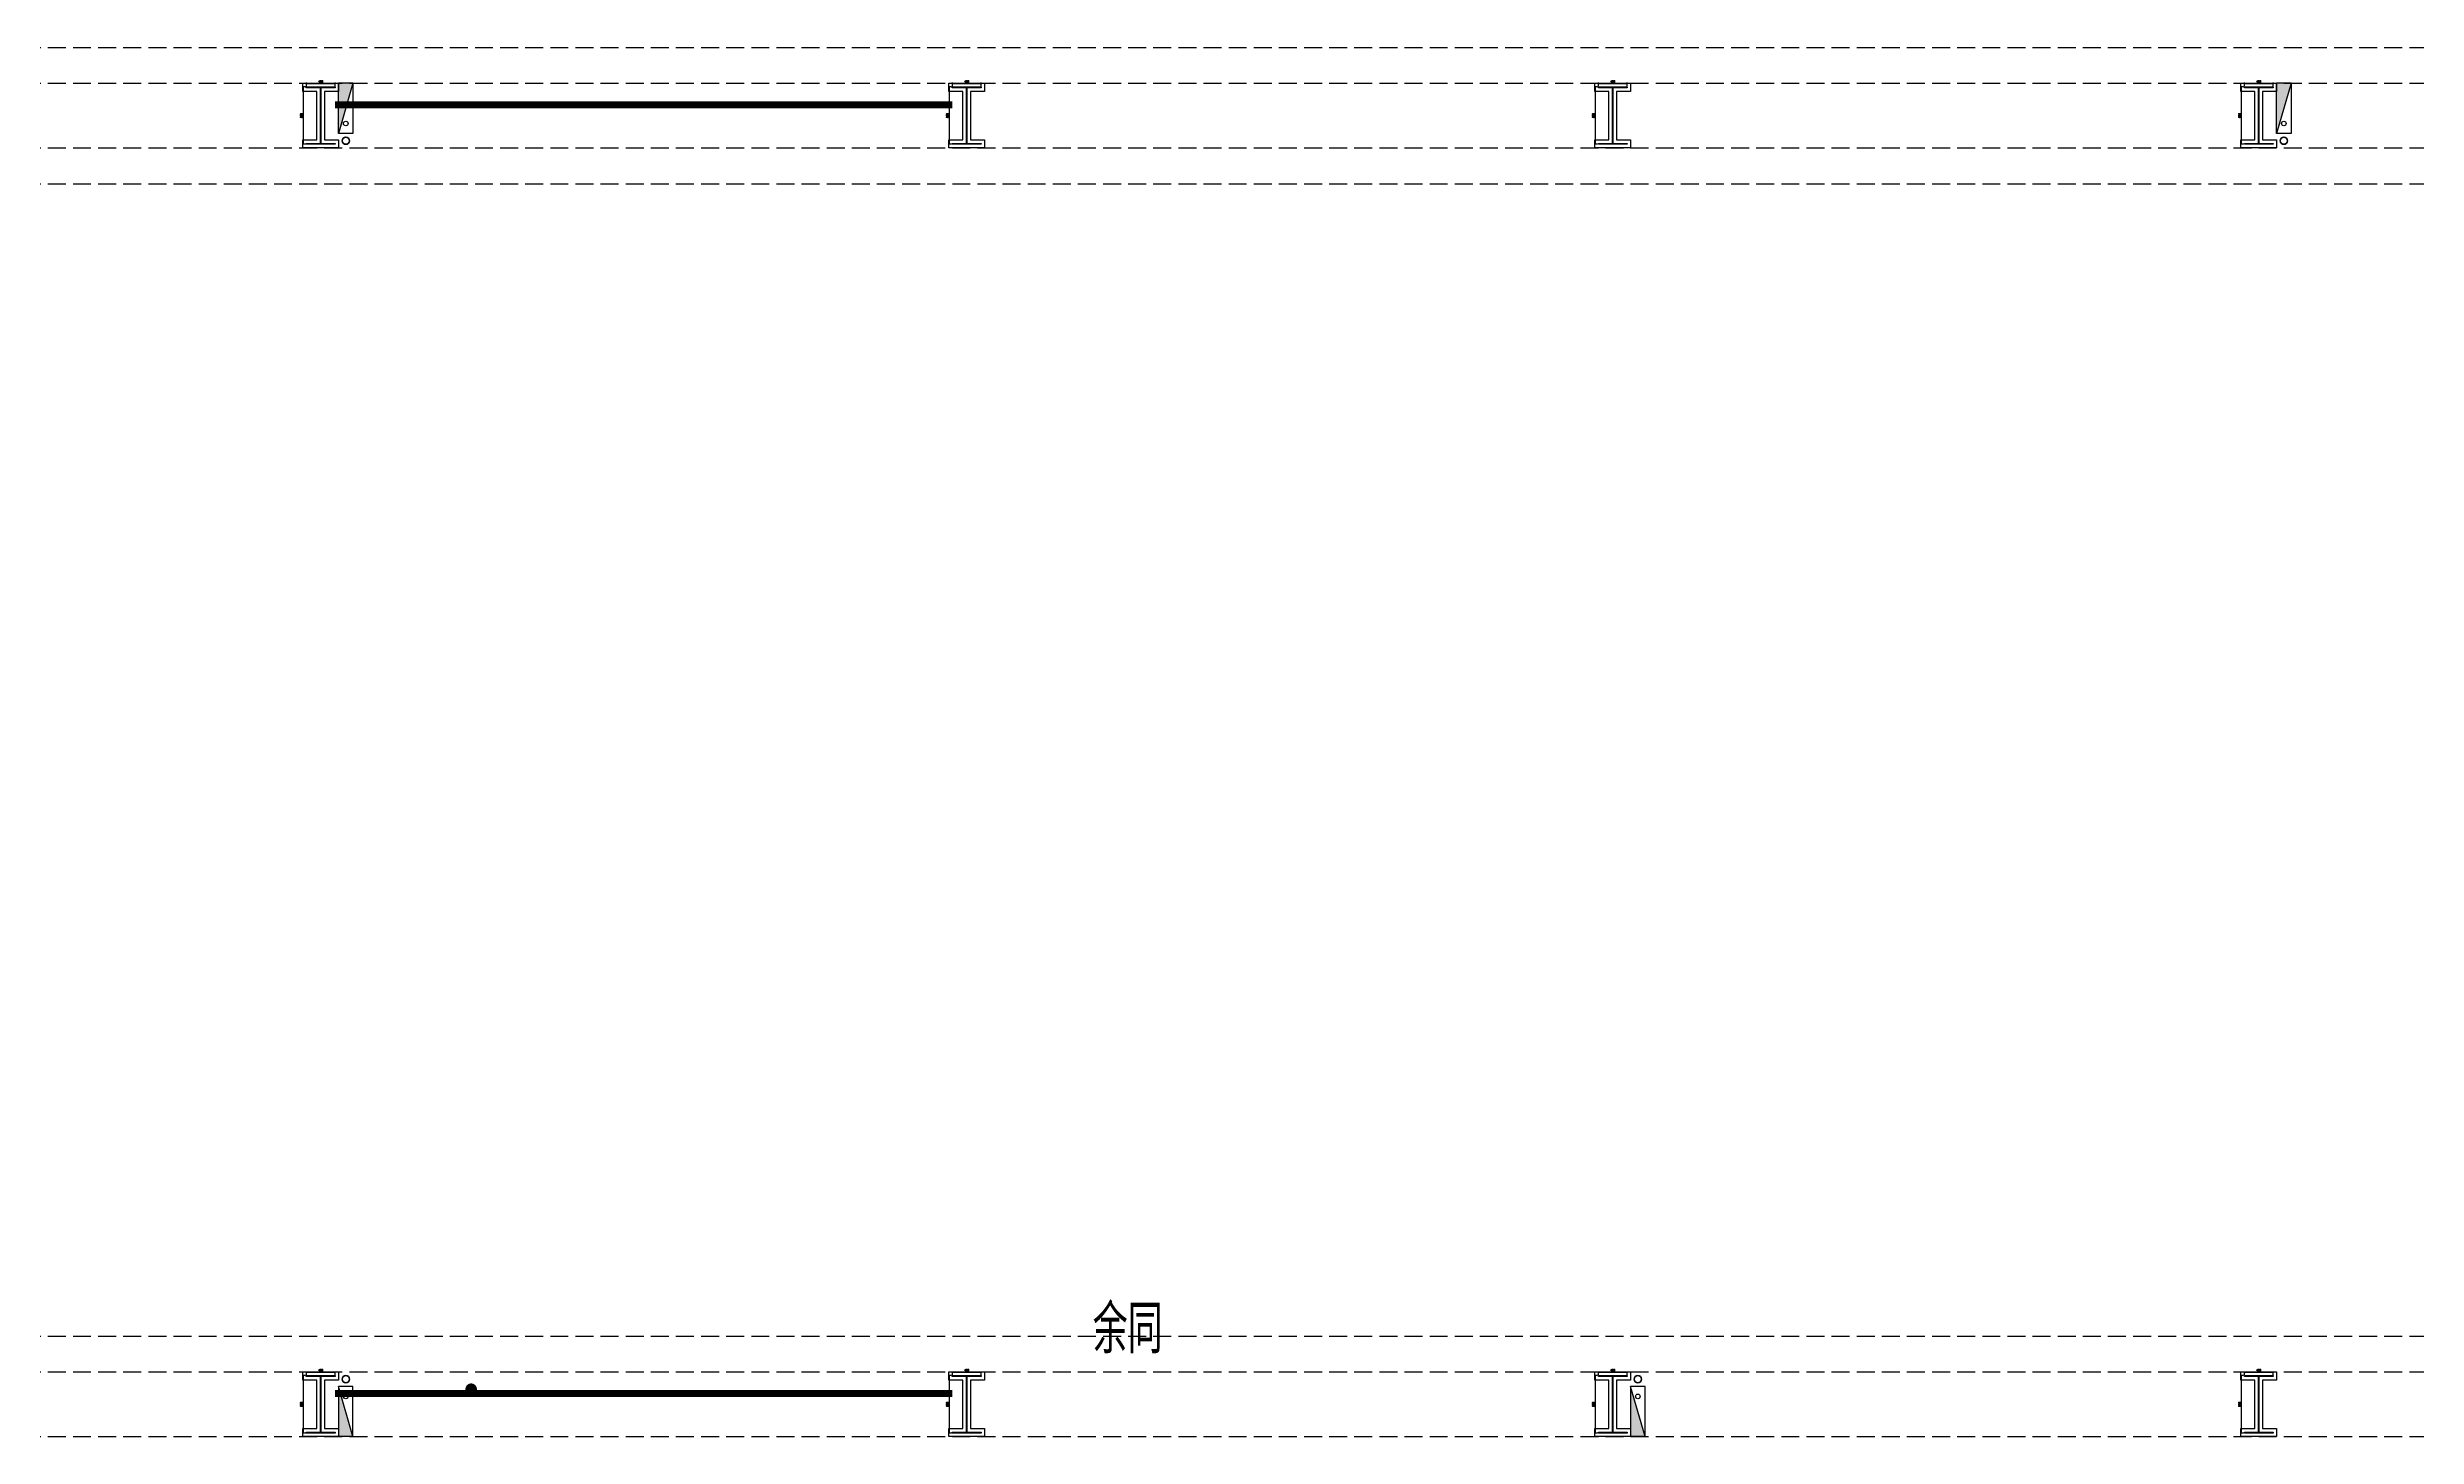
# Model space of a CAD drawing. Extents: x -474411 to 577939, y 0 to 1014176.
# Drawn here: x -285662 to -252654, y 584370 to 603720 of the extents above; entities that cross this region are included whole.
import ezdxf

# ---------------------------------------------------------------- set-up
doc = ezdxf.new("R2010")
doc.units = 0
doc.header["$LTSCALE"] = 1000
doc.header["$MEASUREMENT"] = 0
doc.linetypes.add('CENTER', pattern=[2, 1.25, -0.25, 0.25, -0.25])
doc.linetypes.add('DASH', pattern=[0.35, 0.25, -0.1])
doc.layers.get('Defpoints').update_dxf_attribs({"color": 210})
for name, color, linetype in [('A-AXIS-DP', 126, 'Continuous'), ('A-HATCH-2', 251, 'Continuous'), ('A-WINDOW', 140, 'Continuous'), ('AS-COLN', 6, 'Continuous'), ('DIM_SYMB', 3, 'Continuous'), ('PUB_TEXT', 7, 'Continuous'), ('SB_ZF消火栓', 10, 'Continuous')]:
    doc.layers.add(name, color=color, linetype=linetype)
doc.layers.add('LG-ZF消防', color=1, linetype='Continuous', lineweight=60)
doc.layers.add('柱间支撑', color=6, linetype='CENTER', lineweight=0)
doc.styles.add('_TCH_DIM', font='SIMPLEX', dxfattribs={"bigfont": 'GBCBIG'})
doc.styles.add('_TCH_DIM_T3', font='SIMPLEX', dxfattribs={"width": 0.705882, "bigfont": 'GBCBIG'})
doc.dimstyles.new('_TCH_ARCH&&10', dxfattribs={"dimtxt": 29.75, "dimasz": 10, "dimexe": 10, "dimexo": 10, "dimgap": 12.625, "dimtad": 1, "dimdec": 0, "dimzin": 0, "dimdsep": 46, "dimtxsty": '_TCH_DIM_T3', "dimblk": 'ARCHTICK', "dimcen": 0.09, "dimclrt": 7, "dimazin": 2, "dimtfac": 1, "dimtdec": 0, "dimtix": 1, "dimtmove": 2, "dimatfit": 3, "dimfxl": 0, "dimtolj": 1, "dimtzin": 0, "dimarcsym": 0})

# ---------------------------------------------------------------- blocks, each defined once
blk = doc.blocks.new('4324324')
at = {"layer": 'A-HATCH-2', "linetype": 'DASH'}
for p, q in [((-294754, 603720), (-128854, 603720)), ((-294754, 603220), (-128854, 603220)), ((-294754, 602320), (-128854, 602320)), ((-294754, 601820), (-128854, 601820)), ((-294754, 585770), (-128854, 585770)), ((-294754, 585270), (-128854, 585270)), ((-307354, 584370), (-128854, 584370))]:
    blk.add_line(p, q, dxfattribs=at)
blk = doc.blocks.new('_ArchTick')
at = {"color": 0, "linetype": 'ByBlock', "const_width": 0.4}
blk.add_lwpolyline([(-0.5, -0.5), (0.5, 0.5)], dxfattribs=at)
blk = doc.blocks.new('*D1199')
at = {"layer": 'A-AXIS-DP', "color": 0, "lineweight": -2}
for p, q in [((-255054, 603180), (-255054, 603229)), ((-255054, 603219), (-254654, 603219)), ((-254654, 603180), (-254654, 603229))]:
    blk.add_line(p, q, dxfattribs=at)
at = {"layer": 'Defpoints', "color": 0}
for p in [(-255054, 603170), (-254654, 603219), (-254654, 603170)]:
    blk.add_point(p, dxfattribs=at)
at = {"layer": 'A-AXIS-DP', "color": 0, "lineweight": -2, "xscale": 10, "yscale": 10, "zscale": 10, "rotation": 180}
blk.add_blockref('_ArchTick', (-255054, 603219), dxfattribs=at)
at = {"layer": 'A-AXIS-DP', "color": 0, "lineweight": -2, "xscale": 10, "yscale": 10, "zscale": 10}
blk.add_blockref('_ArchTick', (-254654, 603219), dxfattribs=at)
at = {"layer": 'A-AXIS-DP', "color": 7, "insert": (-254854, 603246), "char_height": 29.8, "attachment_point": 5, "style": '_TCH_DIM_T3'}
blk.add_mtext('\\A1;400', dxfattribs=at)
blk = doc.blocks.new('*D1200')
at = {"layer": 'A-AXIS-DP', "color": 0, "lineweight": -2}
for p, q in [((-255064, 603170), (-255105, 603170)), ((-255095, 602370), (-255095, 603170)), ((-255064, 602370), (-255105, 602370))]:
    blk.add_line(p, q, dxfattribs=at)
at = {"layer": 'Defpoints', "color": 0}
for p in [(-255095, 603170), (-255054, 603170), (-255054, 602370)]:
    blk.add_point(p, dxfattribs=at)
at = {"layer": 'A-AXIS-DP', "color": 0, "lineweight": -2, "xscale": 10, "yscale": 10, "zscale": 10}
for p, rotation in [((-255095, 603170), 90), ((-255095, 602370), 270)]:
    blk.add_blockref('_ArchTick', p, dxfattribs=dict(at, rotation=rotation))
at = {"layer": 'A-AXIS-DP', "color": 7, "insert": (-255123, 602770), "char_height": 29.8, "attachment_point": 5, "rotation": 90, "style": '_TCH_DIM_T3'}
blk.add_mtext('\\A1;800', dxfattribs=at)
blk = doc.blocks.new('*D1201')
at = {"layer": 'A-AXIS-DP', "color": 0, "lineweight": -2}
for p, q in [((-264054, 603180), (-264054, 603229)), ((-264054, 603219), (-263654, 603219)), ((-263654, 603180), (-263654, 603229))]:
    blk.add_line(p, q, dxfattribs=at)
at = {"layer": 'Defpoints', "color": 0}
for p in [(-264054, 603170), (-263654, 603219), (-263654, 603170)]:
    blk.add_point(p, dxfattribs=at)
at = {"layer": 'A-AXIS-DP', "color": 0, "lineweight": -2, "xscale": 10, "yscale": 10, "zscale": 10, "rotation": 180}
blk.add_blockref('_ArchTick', (-264054, 603219), dxfattribs=at)
at = {"layer": 'A-AXIS-DP', "color": 0, "lineweight": -2, "xscale": 10, "yscale": 10, "zscale": 10}
blk.add_blockref('_ArchTick', (-263654, 603219), dxfattribs=at)
at = {"layer": 'A-AXIS-DP', "color": 7, "insert": (-263854, 603246), "char_height": 29.8, "attachment_point": 5, "style": '_TCH_DIM_T3'}
blk.add_mtext('\\A1;400', dxfattribs=at)
blk = doc.blocks.new('*D1202')
at = {"layer": 'A-AXIS-DP', "color": 0, "lineweight": -2}
for p, q in [((-264064, 603170), (-264105, 603170)), ((-264095, 602370), (-264095, 603170)), ((-264064, 602370), (-264105, 602370))]:
    blk.add_line(p, q, dxfattribs=at)
at = {"layer": 'Defpoints', "color": 0}
for p in [(-264095, 603170), (-264054, 603170), (-264054, 602370)]:
    blk.add_point(p, dxfattribs=at)
at = {"layer": 'A-AXIS-DP', "color": 0, "lineweight": -2, "xscale": 10, "yscale": 10, "zscale": 10}
for p, rotation in [((-264095, 603170), 90), ((-264095, 602370), 270)]:
    blk.add_blockref('_ArchTick', p, dxfattribs=dict(at, rotation=rotation))
at = {"layer": 'A-AXIS-DP', "color": 7, "insert": (-264123, 602770), "char_height": 29.8, "attachment_point": 5, "rotation": 90, "style": '_TCH_DIM_T3'}
blk.add_mtext('\\A1;800', dxfattribs=at)
blk = doc.blocks.new('*D1203')
at = {"layer": 'A-AXIS-DP', "color": 0, "lineweight": -2}
for p, q in [((-273054, 603180), (-273054, 603229)), ((-273054, 603219), (-272654, 603219)), ((-272654, 603180), (-272654, 603229))]:
    blk.add_line(p, q, dxfattribs=at)
at = {"layer": 'Defpoints', "color": 0}
for p in [(-273054, 603170), (-272654, 603219), (-272654, 603170)]:
    blk.add_point(p, dxfattribs=at)
at = {"layer": 'A-AXIS-DP', "color": 0, "lineweight": -2, "xscale": 10, "yscale": 10, "zscale": 10, "rotation": 180}
blk.add_blockref('_ArchTick', (-273054, 603219), dxfattribs=at)
at = {"layer": 'A-AXIS-DP', "color": 0, "lineweight": -2, "xscale": 10, "yscale": 10, "zscale": 10}
blk.add_blockref('_ArchTick', (-272654, 603219), dxfattribs=at)
at = {"layer": 'A-AXIS-DP', "color": 7, "insert": (-272854, 603246), "char_height": 29.8, "attachment_point": 5, "style": '_TCH_DIM_T3'}
blk.add_mtext('\\A1;400', dxfattribs=at)
blk = doc.blocks.new('*D1204')
at = {"layer": 'A-AXIS-DP', "color": 0, "lineweight": -2}
for p, q in [((-273064, 603170), (-273105, 603170)), ((-273095, 602370), (-273095, 603170)), ((-273064, 602370), (-273105, 602370))]:
    blk.add_line(p, q, dxfattribs=at)
at = {"layer": 'Defpoints', "color": 0}
for p in [(-273095, 603170), (-273054, 603170), (-273054, 602370)]:
    blk.add_point(p, dxfattribs=at)
at = {"layer": 'A-AXIS-DP', "color": 0, "lineweight": -2, "xscale": 10, "yscale": 10, "zscale": 10}
for p, rotation in [((-273095, 603170), 90), ((-273095, 602370), 270)]:
    blk.add_blockref('_ArchTick', p, dxfattribs=dict(at, rotation=rotation))
at = {"layer": 'A-AXIS-DP', "color": 7, "insert": (-273123, 602770), "char_height": 29.8, "attachment_point": 5, "rotation": 90, "style": '_TCH_DIM_T3'}
blk.add_mtext('\\A1;800', dxfattribs=at)
blk = doc.blocks.new('*D1205')
at = {"layer": 'A-AXIS-DP', "color": 0, "lineweight": -2}
for p, q in [((-282054, 603180), (-282054, 603229)), ((-282054, 603219), (-281654, 603219)), ((-281654, 603180), (-281654, 603229))]:
    blk.add_line(p, q, dxfattribs=at)
at = {"layer": 'Defpoints', "color": 0}
for p in [(-282054, 603170), (-281654, 603219), (-281654, 603170)]:
    blk.add_point(p, dxfattribs=at)
at = {"layer": 'A-AXIS-DP', "color": 0, "lineweight": -2, "xscale": 10, "yscale": 10, "zscale": 10, "rotation": 180}
blk.add_blockref('_ArchTick', (-282054, 603219), dxfattribs=at)
at = {"layer": 'A-AXIS-DP', "color": 0, "lineweight": -2, "xscale": 10, "yscale": 10, "zscale": 10}
blk.add_blockref('_ArchTick', (-281654, 603219), dxfattribs=at)
at = {"layer": 'A-AXIS-DP', "color": 7, "insert": (-281854, 603246), "char_height": 29.8, "attachment_point": 5, "style": '_TCH_DIM_T3'}
blk.add_mtext('\\A1;400', dxfattribs=at)
blk = doc.blocks.new('*D1206')
at = {"layer": 'A-AXIS-DP', "color": 0, "lineweight": -2}
for p, q in [((-282064, 603170), (-282105, 603170)), ((-282095, 602370), (-282095, 603170)), ((-282064, 602370), (-282105, 602370))]:
    blk.add_line(p, q, dxfattribs=at)
at = {"layer": 'Defpoints', "color": 0}
for p in [(-282095, 603170), (-282054, 603170), (-282054, 602370)]:
    blk.add_point(p, dxfattribs=at)
at = {"layer": 'A-AXIS-DP', "color": 0, "lineweight": -2, "xscale": 10, "yscale": 10, "zscale": 10}
for p, rotation in [((-282095, 603170), 90), ((-282095, 602370), 270)]:
    blk.add_blockref('_ArchTick', p, dxfattribs=dict(at, rotation=rotation))
at = {"layer": 'A-AXIS-DP', "color": 7, "insert": (-282123, 602770), "char_height": 29.8, "attachment_point": 5, "rotation": 90, "style": '_TCH_DIM_T3'}
blk.add_mtext('\\A1;800', dxfattribs=at)
blk = doc.blocks.new('*D1237')
at = {"layer": 'A-AXIS-DP', "color": 0, "lineweight": -2}
for p, q in [((-255054, 585230), (-255054, 585279)), ((-255054, 585269), (-254654, 585269)), ((-254654, 585230), (-254654, 585279))]:
    blk.add_line(p, q, dxfattribs=at)
at = {"layer": 'Defpoints', "color": 0}
for p in [(-254654, 585269), (-255054, 585220), (-254654, 585220)]:
    blk.add_point(p, dxfattribs=at)
at = {"layer": 'A-AXIS-DP', "color": 0, "lineweight": -2, "xscale": 10, "yscale": 10, "zscale": 10, "rotation": 180}
blk.add_blockref('_ArchTick', (-255054, 585269), dxfattribs=at)
at = {"layer": 'A-AXIS-DP', "color": 0, "lineweight": -2, "xscale": 10, "yscale": 10, "zscale": 10}
blk.add_blockref('_ArchTick', (-254654, 585269), dxfattribs=at)
at = {"layer": 'A-AXIS-DP', "color": 7, "insert": (-254854, 585296), "char_height": 29.8, "attachment_point": 5, "style": '_TCH_DIM_T3'}
blk.add_mtext('\\A1;400', dxfattribs=at)
blk = doc.blocks.new('*D1238')
at = {"layer": 'A-AXIS-DP', "color": 0, "lineweight": -2}
for p, q in [((-255064, 585220), (-255105, 585220)), ((-255095, 584420), (-255095, 585220)), ((-255064, 584420), (-255105, 584420))]:
    blk.add_line(p, q, dxfattribs=at)
at = {"layer": 'Defpoints', "color": 0}
for p in [(-255095, 585220), (-255054, 585220), (-255054, 584420)]:
    blk.add_point(p, dxfattribs=at)
at = {"layer": 'A-AXIS-DP', "color": 0, "lineweight": -2, "xscale": 10, "yscale": 10, "zscale": 10}
for p, rotation in [((-255095, 585220), 90), ((-255095, 584420), 270)]:
    blk.add_blockref('_ArchTick', p, dxfattribs=dict(at, rotation=rotation))
at = {"layer": 'A-AXIS-DP', "color": 7, "insert": (-255123, 584820), "char_height": 29.8, "attachment_point": 5, "rotation": 90, "style": '_TCH_DIM_T3'}
blk.add_mtext('\\A1;800', dxfattribs=at)
blk = doc.blocks.new('*D1239')
at = {"layer": 'A-AXIS-DP', "color": 0, "lineweight": -2}
for p, q in [((-264054, 585230), (-264054, 585279)), ((-264054, 585269), (-263654, 585269)), ((-263654, 585230), (-263654, 585279))]:
    blk.add_line(p, q, dxfattribs=at)
at = {"layer": 'Defpoints', "color": 0}
for p in [(-263654, 585269), (-264054, 585220), (-263654, 585220)]:
    blk.add_point(p, dxfattribs=at)
at = {"layer": 'A-AXIS-DP', "color": 0, "lineweight": -2, "xscale": 10, "yscale": 10, "zscale": 10, "rotation": 180}
blk.add_blockref('_ArchTick', (-264054, 585269), dxfattribs=at)
at = {"layer": 'A-AXIS-DP', "color": 0, "lineweight": -2, "xscale": 10, "yscale": 10, "zscale": 10}
blk.add_blockref('_ArchTick', (-263654, 585269), dxfattribs=at)
at = {"layer": 'A-AXIS-DP', "color": 7, "insert": (-263854, 585296), "char_height": 29.8, "attachment_point": 5, "style": '_TCH_DIM_T3'}
blk.add_mtext('\\A1;400', dxfattribs=at)
blk = doc.blocks.new('*D1240')
at = {"layer": 'A-AXIS-DP', "color": 0, "lineweight": -2}
for p, q in [((-264064, 585220), (-264105, 585220)), ((-264095, 584420), (-264095, 585220)), ((-264064, 584420), (-264105, 584420))]:
    blk.add_line(p, q, dxfattribs=at)
at = {"layer": 'Defpoints', "color": 0}
for p in [(-264095, 585220), (-264054, 585220), (-264054, 584420)]:
    blk.add_point(p, dxfattribs=at)
at = {"layer": 'A-AXIS-DP', "color": 0, "lineweight": -2, "xscale": 10, "yscale": 10, "zscale": 10}
for p, rotation in [((-264095, 585220), 90), ((-264095, 584420), 270)]:
    blk.add_blockref('_ArchTick', p, dxfattribs=dict(at, rotation=rotation))
at = {"layer": 'A-AXIS-DP', "color": 7, "insert": (-264123, 584820), "char_height": 29.8, "attachment_point": 5, "rotation": 90, "style": '_TCH_DIM_T3'}
blk.add_mtext('\\A1;800', dxfattribs=at)
blk = doc.blocks.new('*D1241')
at = {"layer": 'A-AXIS-DP', "color": 0, "lineweight": -2}
for p, q in [((-273054, 585230), (-273054, 585279)), ((-273054, 585269), (-272654, 585269)), ((-272654, 585230), (-272654, 585279))]:
    blk.add_line(p, q, dxfattribs=at)
at = {"layer": 'Defpoints', "color": 0}
for p in [(-272654, 585269), (-273054, 585220), (-272654, 585220)]:
    blk.add_point(p, dxfattribs=at)
at = {"layer": 'A-AXIS-DP', "color": 0, "lineweight": -2, "xscale": 10, "yscale": 10, "zscale": 10, "rotation": 180}
blk.add_blockref('_ArchTick', (-273054, 585269), dxfattribs=at)
at = {"layer": 'A-AXIS-DP', "color": 0, "lineweight": -2, "xscale": 10, "yscale": 10, "zscale": 10}
blk.add_blockref('_ArchTick', (-272654, 585269), dxfattribs=at)
at = {"layer": 'A-AXIS-DP', "color": 7, "insert": (-272854, 585296), "char_height": 29.8, "attachment_point": 5, "style": '_TCH_DIM_T3'}
blk.add_mtext('\\A1;400', dxfattribs=at)
blk = doc.blocks.new('*D1242')
at = {"layer": 'A-AXIS-DP', "color": 0, "lineweight": -2}
for p, q in [((-273064, 585220), (-273105, 585220)), ((-273095, 584420), (-273095, 585220)), ((-273064, 584420), (-273105, 584420))]:
    blk.add_line(p, q, dxfattribs=at)
at = {"layer": 'Defpoints', "color": 0}
for p in [(-273095, 585220), (-273054, 585220), (-273054, 584420)]:
    blk.add_point(p, dxfattribs=at)
at = {"layer": 'A-AXIS-DP', "color": 0, "lineweight": -2, "xscale": 10, "yscale": 10, "zscale": 10}
for p, rotation in [((-273095, 585220), 90), ((-273095, 584420), 270)]:
    blk.add_blockref('_ArchTick', p, dxfattribs=dict(at, rotation=rotation))
at = {"layer": 'A-AXIS-DP', "color": 7, "insert": (-273123, 584820), "char_height": 29.8, "attachment_point": 5, "rotation": 90, "style": '_TCH_DIM_T3'}
blk.add_mtext('\\A1;800', dxfattribs=at)
blk = doc.blocks.new('*D1243')
at = {"layer": 'A-AXIS-DP', "color": 0, "lineweight": -2}
for p, q in [((-282054, 585230), (-282054, 585279)), ((-282054, 585269), (-281654, 585269)), ((-281654, 585230), (-281654, 585279))]:
    blk.add_line(p, q, dxfattribs=at)
at = {"layer": 'Defpoints', "color": 0}
for p in [(-281654, 585269), (-282054, 585220), (-281654, 585220)]:
    blk.add_point(p, dxfattribs=at)
at = {"layer": 'A-AXIS-DP', "color": 0, "lineweight": -2, "xscale": 10, "yscale": 10, "zscale": 10, "rotation": 180}
blk.add_blockref('_ArchTick', (-282054, 585269), dxfattribs=at)
at = {"layer": 'A-AXIS-DP', "color": 0, "lineweight": -2, "xscale": 10, "yscale": 10, "zscale": 10}
blk.add_blockref('_ArchTick', (-281654, 585269), dxfattribs=at)
at = {"layer": 'A-AXIS-DP', "color": 7, "insert": (-281854, 585296), "char_height": 29.8, "attachment_point": 5, "style": '_TCH_DIM_T3'}
blk.add_mtext('\\A1;400', dxfattribs=at)
blk = doc.blocks.new('*D1244')
at = {"layer": 'A-AXIS-DP', "color": 0, "lineweight": -2}
for p, q in [((-282064, 585220), (-282105, 585220)), ((-282095, 584420), (-282095, 585220)), ((-282064, 584420), (-282105, 584420))]:
    blk.add_line(p, q, dxfattribs=at)
at = {"layer": 'Defpoints', "color": 0}
for p in [(-282095, 585220), (-282054, 585220), (-282054, 584420)]:
    blk.add_point(p, dxfattribs=at)
at = {"layer": 'A-AXIS-DP', "color": 0, "lineweight": -2, "xscale": 10, "yscale": 10, "zscale": 10}
for p, rotation in [((-282095, 585220), 90), ((-282095, 584420), 270)]:
    blk.add_blockref('_ArchTick', p, dxfattribs=dict(at, rotation=rotation))
at = {"layer": 'A-AXIS-DP', "color": 7, "insert": (-282123, 584820), "char_height": 29.8, "attachment_point": 5, "rotation": 90, "style": '_TCH_DIM_T3'}
blk.add_mtext('\\A1;800', dxfattribs=at)
blk = doc.blocks.new('234243242332')
at = {"layer": 'SB_ZF消火栓'}
for points in [[(-281604, 602520), (-281604, 603220), (-281404, 603220)], [(-254604, 602520), (-254604, 603220), (-254404, 603220)], [(-281604, 585070), (-281604, 584370), (-281404, 584370)], [(-263604, 585070), (-263604, 584370), (-263404, 584370)]]:
    blk.add_hatch(color=8, dxfattribs=at).paths.add_polyline_path(points)
at = {"layer": 'LG-ZF消防', "color": 8}
for centre in [(-281504, 602420), (-254504, 602420), (-281504, 585170), (-263504, 585170)]:
    blk.add_circle(centre, 50, dxfattribs=at)
at = {"layer": 'SB_ZF消火栓', "color": 8}
for p, q in [((-281604, 602520), (-281604, 603220)), ((-281404, 603220), (-281604, 603220)), ((-281404, 603220), (-281604, 602520)), ((-281404, 603220), (-281404, 602520)), ((-254604, 602520), (-254604, 603220)), ((-254404, 603220), (-254604, 603220)), ((-254404, 603220), (-254604, 602520)), ((-254404, 603220), (-254404, 602520)), ((-281404, 602520), (-281604, 602520)), ((-254404, 602520), (-254604, 602520)), ((-281404, 585070), (-281604, 585070)), ((-281604, 585070), (-281604, 584370)), ((-281404, 584370), (-281604, 585070)), ((-281404, 584370), (-281404, 585070)), ((-263404, 585070), (-263604, 585070)), ((-263604, 585070), (-263604, 584370)), ((-263404, 584370), (-263604, 585070)), ((-263404, 584370), (-263404, 585070)), ((-281404, 584370), (-281604, 584370)), ((-263404, 584370), (-263604, 584370))]:
    blk.add_line(p, q, dxfattribs=at)
for centre in [(-281504, 602660), (-254504, 602660), (-281504, 584930), (-263504, 584930)]:
    blk.add_circle(centre, 32.5, dxfattribs=at)
blk = doc.blocks.new('42343')
at = {"layer": 'A-HATCH-2', "color": 8}
for points in [[(-282104.2, 603220), (-281604.2, 603220), (-281604.2, 603108), (-281800.2, 603108), (-281800.2, 602432), (-281604.2, 602432), (-281604.2, 602320), (-282104.2, 602320), (-282104.2, 602432), (-281908.2, 602432), (-281908.2, 603108), (-282104.2, 603108)], [(-273104.2, 603220), (-272604.2, 603220), (-272604.2, 603108), (-272800.2, 603108), (-272800.2, 602432), (-272604.2, 602432), (-272604.2, 602320), (-273104.2, 602320), (-273104.2, 602432), (-272908.2, 602432), (-272908.2, 603108), (-273104.2, 603108)], [(-264104.2, 603220), (-263604.2, 603220), (-263604.2, 603108), (-263800.2, 603108), (-263800.2, 602432), (-263604.2, 602432), (-263604.2, 602320), (-264104.2, 602320), (-264104.2, 602432), (-263908.2, 602432), (-263908.2, 603108), (-264104.2, 603108)], [(-255104.2, 603220), (-254604.2, 603220), (-254604.2, 603108), (-254800.2, 603108), (-254800.2, 602432), (-254604.2, 602432), (-254604.2, 602320), (-255104.2, 602320), (-255104.2, 602432), (-254908.2, 602432), (-254908.2, 603108), (-255104.2, 603108)], [(-282104.2, 585270), (-281604.2, 585270), (-281604.2, 585158), (-281800.2, 585158), (-281800.2, 584482), (-281604.2, 584482), (-281604.2, 584370), (-282104.2, 584370), (-282104.2, 584482), (-281908.2, 584482), (-281908.2, 585158), (-282104.2, 585158)], [(-273104.2, 585270), (-272604.2, 585270), (-272604.2, 585158), (-272800.2, 585158), (-272800.2, 584482), (-272604.2, 584482), (-272604.2, 584370), (-273104.2, 584370), (-273104.2, 584482), (-272908.2, 584482), (-272908.2, 585158), (-273104.2, 585158)], [(-264104.2, 585270), (-263604.2, 585270), (-263604.2, 585158), (-263800.2, 585158), (-263800.2, 584482), (-263604.2, 584482), (-263604.2, 584370), (-264104.2, 584370), (-264104.2, 584482), (-263908.2, 584482), (-263908.2, 585158), (-264104.2, 585158)], [(-255104.2, 585270), (-254604.2, 585270), (-254604.2, 585158), (-254800.2, 585158), (-254800.2, 584482), (-254604.2, 584482), (-254604.2, 584370), (-255104.2, 584370), (-255104.2, 584482), (-254908.2, 584482), (-254908.2, 585158), (-255104.2, 585158)]]:
    blk.add_lwpolyline(points, close=True, dxfattribs=at)
at = {"layer": 'AS-COLN', "color": 8}
for points in [[(-282054.2, 603170), (-281654.2, 603170), (-281654.2, 603158), (-281850.2, 603158), (-281850.2, 602382), (-281654.2, 602382), (-281654.2, 602370), (-282054.2, 602370), (-282054.2, 602382), (-281858.2, 602382), (-281858.2, 603158), (-282054.2, 603158)], [(-273054.2, 603170), (-272654.2, 603170), (-272654.2, 603158), (-272850.2, 603158), (-272850.2, 602382), (-272654.2, 602382), (-272654.2, 602370), (-273054.2, 602370), (-273054.2, 602382), (-272858.2, 602382), (-272858.2, 603158), (-273054.2, 603158)], [(-264054.2, 603170), (-263654.2, 603170), (-263654.2, 603158), (-263850.2, 603158), (-263850.2, 602382), (-263654.2, 602382), (-263654.2, 602370), (-264054.2, 602370), (-264054.2, 602382), (-263858.2, 602382), (-263858.2, 603158), (-264054.2, 603158)], [(-255054.2, 603170), (-254654.2, 603170), (-254654.2, 603158), (-254850.2, 603158), (-254850.2, 602382), (-254654.2, 602382), (-254654.2, 602370), (-255054.2, 602370), (-255054.2, 602382), (-254858.2, 602382), (-254858.2, 603158), (-255054.2, 603158)], [(-282054.2, 585220), (-281654.2, 585220), (-281654.2, 585208), (-281850.2, 585208), (-281850.2, 584432), (-281654.2, 584432), (-281654.2, 584420), (-282054.2, 584420), (-282054.2, 584432), (-281858.2, 584432), (-281858.2, 585208), (-282054.2, 585208)], [(-273054.2, 585220), (-272654.2, 585220), (-272654.2, 585208), (-272850.2, 585208), (-272850.2, 584432), (-272654.2, 584432), (-272654.2, 584420), (-273054.2, 584420), (-273054.2, 584432), (-272858.2, 584432), (-272858.2, 585208), (-273054.2, 585208)], [(-264054.2, 585220), (-263654.2, 585220), (-263654.2, 585208), (-263850.2, 585208), (-263850.2, 584432), (-263654.2, 584432), (-263654.2, 584420), (-264054.2, 584420), (-264054.2, 584432), (-263858.2, 584432), (-263858.2, 585208), (-264054.2, 585208)], [(-255054.2, 585220), (-254654.2, 585220), (-254654.2, 585208), (-254850.2, 585208), (-254850.2, 584432), (-254654.2, 584432), (-254654.2, 584420), (-255054.2, 584420), (-255054.2, 584432), (-254858.2, 584432), (-254858.2, 585208), (-255054.2, 585208)]]:
    blk.add_lwpolyline(points, close=True, dxfattribs=at)
at = {"layer": 'A-AXIS-DP', "color": 8}
for p1, p2, distance, picture, middle in [((-282054.2, 602370), (-282054.2, 603170), 41.3, '*D1206', (-282122.9, 602770)), ((-282054.2, 603170), (-281654.2, 603170), 48.8, '*D1205', (-281854.2, 603246.2)), ((-273054.2, 602370), (-273054.2, 603170), 41.3, '*D1204', (-273122.9, 602770)), ((-273054.2, 603170), (-272654.2, 603170), 48.8, '*D1203', (-272854.2, 603246.2)), ((-264054.2, 602370), (-264054.2, 603170), 41.3, '*D1202', (-264122.9, 602770)), ((-264054.2, 603170), (-263654.2, 603170), 48.8, '*D1201', (-263854.2, 603246.2)), ((-255054.2, 602370), (-255054.2, 603170), 41.3, '*D1200', (-255122.9, 602770)), ((-255054.2, 603170), (-254654.2, 603170), 48.8, '*D1199', (-254854.2, 603246.2)), ((-282054.2, 584420), (-282054.2, 585220), 41.3, '*D1244', (-282122.9, 584820)), ((-282054.2, 585220), (-281654.2, 585220), 48.8, '*D1243', (-281854.2, 585296.2)), ((-273054.2, 584420), (-273054.2, 585220), 41.3, '*D1242', (-273122.9, 584820)), ((-273054.2, 585220), (-272654.2, 585220), 48.8, '*D1241', (-272854.2, 585296.2)), ((-264054.2, 584420), (-264054.2, 585220), 41.3, '*D1240', (-264122.9, 584820)), ((-264054.2, 585220), (-263654.2, 585220), 48.8, '*D1239', (-263854.2, 585296.2)), ((-255054.2, 584420), (-255054.2, 585220), 41.3, '*D1238', (-255122.9, 584820)), ((-255054.2, 585220), (-254654.2, 585220), 48.8, '*D1237', (-254854.2, 585296.2))]:
    dim = blk.add_aligned_dim(p1=p1, p2=p2, distance=distance, dimstyle='_TCH_ARCH&&10', dxfattribs=at)
    dim.commit()
    dim.dimension.update_dxf_attribs({"geometry": picture, "text_midpoint": middle})

msp = doc.modelspace()

# ---------------------------------------------------------------- linework, layer by layer
at = {"layer": 'DIM_SYMB', "color": 8, "const_width": 80}
msp.add_lwpolyline([(-279785.7, 585002, 1), (-279729.9, 585059.2, 1)], format="xyb", close=True, dxfattribs=at)
at = {"layer": '柱间支撑', "color": 8, "const_width": 100}
for points in [[(-273054.2, 602920), (-281654.2, 602920)], [(-273054.2, 584970), (-281654.2, 584970)]]:
    msp.add_lwpolyline(points, dxfattribs=at)

# ---------------------------------------------------------------- block references
at = {"layer": 'A-WINDOW', "color": 8}
for name in ['42343', '4324324']:
    msp.add_blockref(name, (0, 0), dxfattribs=at)
at = {"layer": 'SB_ZF消火栓', "color": 8, "linetype": 'Continuous'}
msp.add_blockref('234243242332', (0, 0), dxfattribs=at)

# ---------------------------------------------------------------- texts
at = {"layer": 'PUB_TEXT', "color": 8, "style": '_TCH_DIM'}
msp.add_text('余同', height=675.18, dxfattribs=at).set_placement((-271097.8, 585530.6))

doc.saveas('drawing.dxf')
